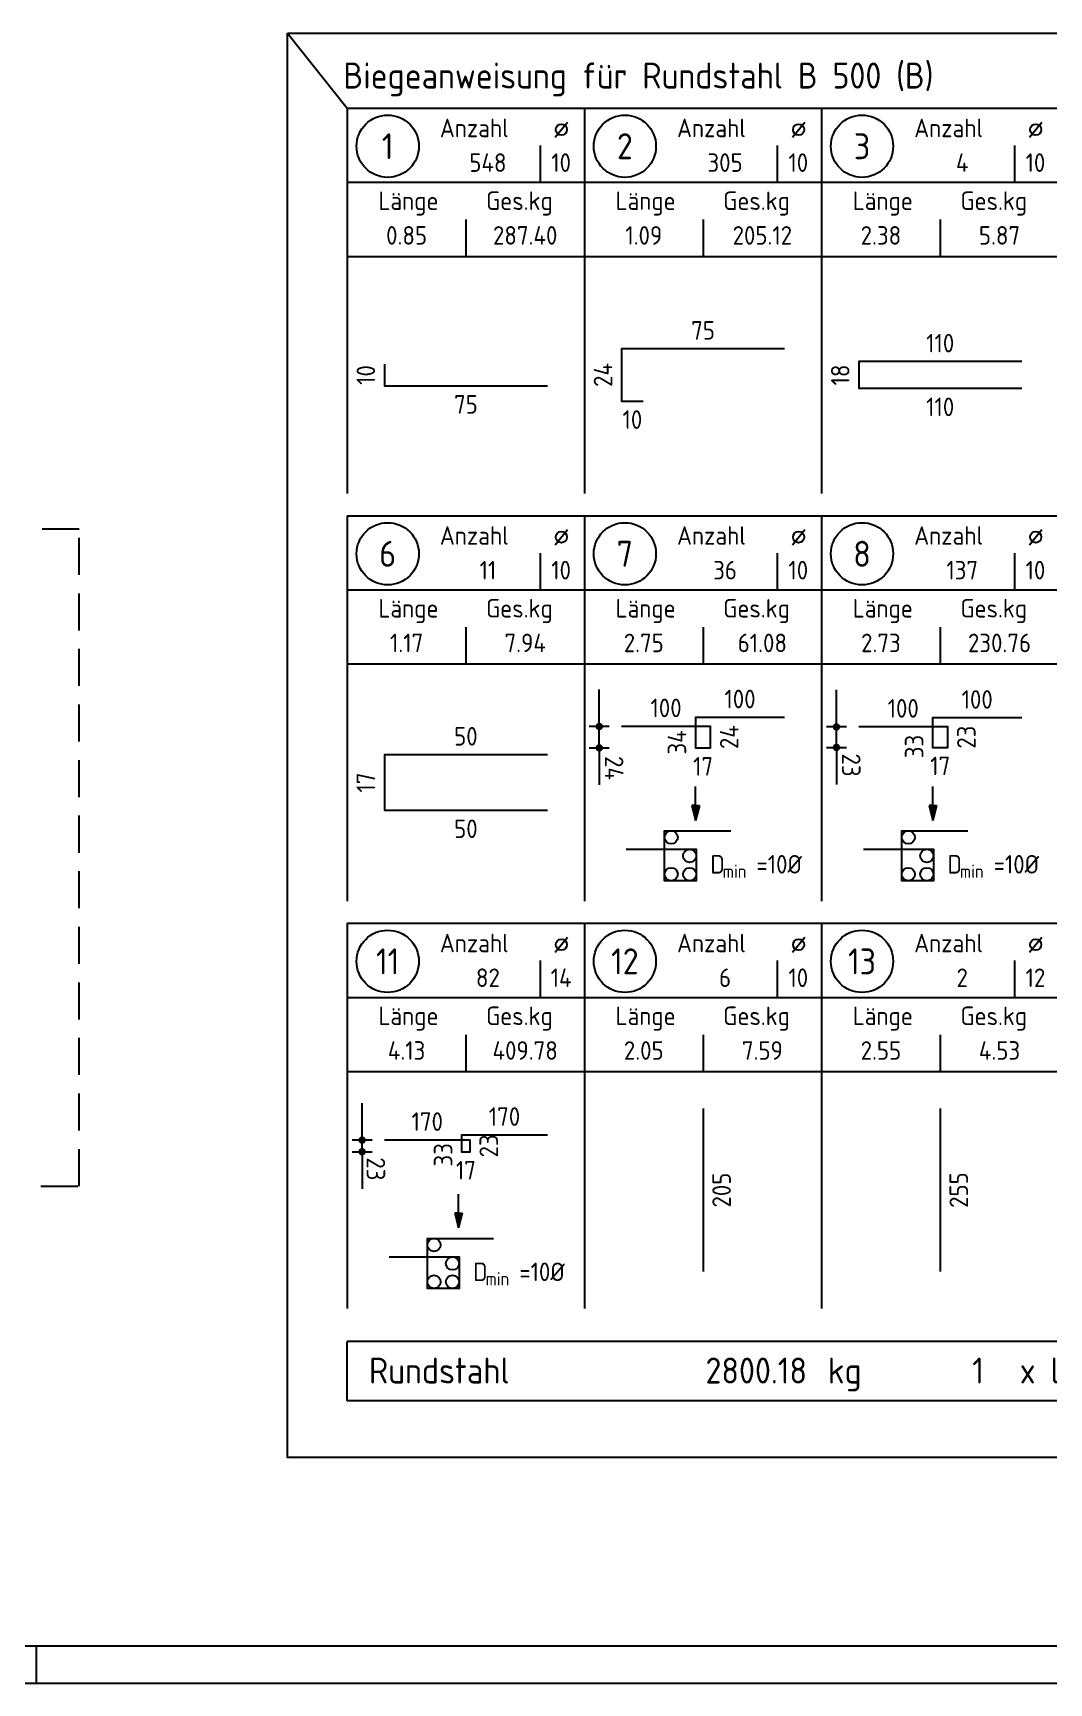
# Model space of a CAD drawing. Extents: x -5.2 to 88.6, y -7.1 to 49.1.
# Drawn here: x 27.42 to 34.27, y 0 to 11.13 of the extents above; entities that cross this region are included whole.
import ezdxf
from ezdxf.enums import TextEntityAlignment as Align

# ---------------------------------------------------------------- set-up
doc = ezdxf.new("R2010")
doc.units = 0
doc.header["$LTSCALE"] = 0.5
doc.linetypes.add('AUSGEZOGEN', pattern=[1000.01, 1000, 0.01])
doc.linetypes.add('STRICHLINIE', pattern=[0.75, 0.5, -0.25])
for name, color, linetype in [('DETAIL', 7, 'Continuous'), ('MASSE', 7, 'Continuous'), ('RAHMEN', 7, 'Continuous'), ('RND', 7, 'Continuous'), ('RND_BILD', 7, 'Continuous'), ('TEXT', 7, 'Continuous')]:
    doc.layers.add(name, color=color, linetype=linetype)
doc.layers.add('NOPLOT', color=7, linetype='Continuous', plot=False)
doc.styles.add('txt', font='isocp.shx')
doc.dimstyles.new('DOT_I', dxfattribs={"dimscale": 0.5, "dimtxt": 0.25, "dimasz": 0.25, "dimexe": 0.1, "dimexo": 0.3, "dimgap": 0.1, "dimtad": 1, "dimdec": 3, "dimzin": 3, "dimtxsty": 'txt', "dimblk": 'DOT', "dimblk1": 'DOT', "dimblk2": 'DOT', "dimsah": 1, "dimcen": 0.1, "dimse1": 1, "dimse2": 1, "dimazin": 0, "dimtfac": 1, "dimtdec": 4, "dimtix": 1, "dimtmove": 2, "dimatfit": 3, "dimfxl": 0, "dimtvp": 1, "dimtolj": 1, "dimtzin": 0, "dimarcsym": 0})

# ---------------------------------------------------------------- blocks, each defined once
blk = doc.blocks.new('DINA0')
at = {"layer": 'RAHMEN', "color": 5}
blk.add_line((2, 0.5), (118.4, 0.5), dxfattribs=at)
at = {"layer": 'RAHMEN', "color": 7}
blk.add_line((42.9, 0.5), (42.9, 0), dxfattribs=at)
at = {"layer": 'RAHMEN'}
blk.add_line((0, 0), (118.9, 0), dxfattribs=at)
blk = doc.blocks.new('DOT')
at = {"layer": 'MASSE', "color": 7, "linetype": 'Continuous'}
for p, q in [((0, 0), (-1, 0)), ((0, 0.54), (0, -0.54))]:
    blk.add_line(p, q, dxfattribs=at)
at = {"layer": 'MASSE', "color": 7, "linetype": 'Continuous', "const_width": 0.2}
blk.add_lwpolyline([(-0.1, 0, 1), (0.1, 0, 1)], format="xyb", close=True, dxfattribs=at)
blk = doc.blocks.new('*D52')
at = {"layer": 'Defpoints', "color": 0, "linetype": 'AUSGEZOGEN', "transparency": 16777216}
for p in [(31.237, 6.454), (31.237, 6.454), (31.387, 6.31)]:
    blk.add_point(p, dxfattribs=at)
at = {"layer": 'RND_BILD', "color": 0, "linetype": 'AUSGEZOGEN', "lineweight": -2, "transparency": 16777216}
for p, q in [((31.237, 6.579), (31.237, 6.704)), ((31.237, 6.31), (31.237, 6.454)), ((31.237, 6.185), (31.237, 6.06))]:
    blk.add_line(p, q, dxfattribs=at)
at = {"layer": 'RND_BILD', "color": 0, "linetype": 'AUSGEZOGEN', "lineweight": -2, "transparency": 16777216, "xscale": 0.125, "yscale": 0.125, "zscale": 0.125}
for p, rotation in [((31.237, 6.454), 270.0000055827325), ((31.237, 6.31), 90.00000558273247)]:
    blk.add_blockref('DOT', p, dxfattribs=dict(at, rotation=rotation))
at = {"layer": 'RND_BILD', "color": 0, "linetype": 'AUSGEZOGEN', "transparency": 16777216, "insert": (31.337, 6.174), "char_height": 0.125, "attachment_point": 5, "rotation": 270, "style": 'txt'}
blk.add_mtext('\\A1;24', dxfattribs=at)
blk = doc.blocks.new('*D53')
at = {"layer": 'Defpoints', "color": 0, "linetype": 'AUSGEZOGEN', "transparency": 16777216}
for p in [(32.837, 6.451), (32.837, 6.451), (32.987, 6.313)]:
    blk.add_point(p, dxfattribs=at)
at = {"layer": 'RND_BILD', "color": 0, "linetype": 'AUSGEZOGEN', "lineweight": -2, "transparency": 16777216}
for p, q in [((32.837, 6.576), (32.837, 6.701)), ((32.837, 6.313), (32.837, 6.451)), ((32.837, 6.188), (32.837, 6.063))]:
    blk.add_line(p, q, dxfattribs=at)
at = {"layer": 'RND_BILD', "color": 0, "linetype": 'AUSGEZOGEN', "lineweight": -2, "transparency": 16777216, "xscale": 0.125, "yscale": 0.125, "zscale": 0.125}
for p, rotation in [((32.837, 6.451), 270.0000055827325), ((32.837, 6.313), 90.00000558273247)]:
    blk.add_blockref('DOT', p, dxfattribs=dict(at, rotation=rotation))
at = {"layer": 'RND_BILD', "color": 0, "linetype": 'AUSGEZOGEN', "transparency": 16777216, "insert": (32.937, 6.194), "char_height": 0.125, "attachment_point": 5, "rotation": 270, "style": 'txt'}
blk.add_mtext('\\A1;23', dxfattribs=at)
blk = doc.blocks.new('*D55')
at = {"layer": 'Defpoints', "color": 0, "linetype": 'AUSGEZOGEN', "transparency": 16777216}
for p in [(29.637, 3.663), (29.637, 3.663), (29.787, 3.585)]:
    blk.add_point(p, dxfattribs=at)
at = {"layer": 'RND_BILD', "color": 0, "linetype": 'AUSGEZOGEN', "lineweight": -2, "transparency": 16777216}
for p, q in [((29.637, 3.788), (29.637, 3.913)), ((29.637, 3.585), (29.637, 3.663)), ((29.637, 3.46), (29.637, 3.335))]:
    blk.add_line(p, q, dxfattribs=at)
at = {"layer": 'RND_BILD', "color": 0, "linetype": 'AUSGEZOGEN', "lineweight": -2, "transparency": 16777216, "xscale": 0.125, "yscale": 0.125, "zscale": 0.125}
for p, rotation in [((29.637, 3.663), 270.0000055827327), ((29.637, 3.585), 90.00000558273265)]:
    blk.add_blockref('DOT', p, dxfattribs=dict(at, rotation=rotation))
at = {"layer": 'RND_BILD', "color": 0, "linetype": 'AUSGEZOGEN', "transparency": 16777216, "insert": (29.73, 3.469), "char_height": 0.125, "attachment_point": 5, "rotation": 270, "style": 'txt'}
blk.add_mtext('\\A1;23', dxfattribs=at)
blk = doc.blocks.new('Pfeillinie')
at = {"layer": 'TEXT', "linetype": 'Continuous'}
blk.add_hatch(color=7, dxfattribs=at).paths.add_polyline_path([(0, 0), (-0.8, 0.2), (-0.8, 0), (-0.8, -0.2)])
at = {"layer": 'TEXT', "color": 7, "linetype": 'Continuous'}
for p, q in [((-0.8, 0), (-0.8, 0.2)), ((-0.8, 0.2), (0, 0)), ((-0.8, 0), (-0.8, -0.2)), ((-0.8, -0.2), (0, 0))]:
    blk.add_line(p, q, dxfattribs=at)
blk = doc.blocks.new('RND_LIS2')
at = {"layer": 'RND', "color": 3, "linetype": 'Continuous'}
for p, q in [((0, 0), (0, -5.2)), ((0, 0), (3.2, 0)), ((3.2, 0), (3.2, -2)), ((2.6, -0.503), (2.6, -1)), ((0, -1), (3.2, -1)), ((1.6, -1.503), (1.6, -2)), ((0, -2), (3.2, -2))]:
    blk.add_line(p, q, dxfattribs=at)
at = {"layer": 'RND', "color": 7, "linetype": 'Continuous'}
blk.add_line((2.805, -0.39), (2.973, -0.186), dxfattribs=at)
at = {"layer": 'RND', "color": 1, "linetype": 'Continuous'}
blk.add_circle((0.545, -0.513), 0.42, dxfattribs=at)
at = {"layer": 'RND', "color": 7, "linetype": 'Continuous'}
blk.add_circle((2.889, -0.288), 0.075, dxfattribs=at)
at = {"layer": 'RND', "color": 7, "linetype": 'Continuous', "style": 'txt'}
for s, p in [('Anzahl', (1.249, -0.391)), ('Länge', (0.42, -1.373)), ('Ges.kg', (1.872, -1.373))]:
    blk.add_text(s, height=0.25, dxfattribs=at).set_placement(p)
at = {"layer": 'RND', "color": 1, "linetype": 'Continuous', "style": 'txt'}
blk.add_attdef('POS1', text='', height=0.35, dxfattribs=at).set_placement((0.545, -0.513), align=Align.MIDDLE)
at = {"layer": 'RND', "color": 7, "linetype": 'Continuous', "style": 'txt'}
for tag, p in [('STK1', (1.897, -0.859)), ('DS1', (2.885, -0.859)), ('LANG1', (0.8, -1.841)), ('GEW', (2.4, -1.841))]:
    blk.add_attdef(tag, text='', height=0.25, dxfattribs=at).set_placement(p, align=Align.CENTER)
blk = doc.blocks.new('RND_SUM')
at = {"layer": 'RND', "color": 5, "linetype": 'Continuous'}
for p, q in [((0, 0), (0, 0.8)), ((11, 0.8), (0, 0.8)), ((11, 0.8), (11, 0)), ((11, 0), (0, 0))]:
    blk.add_line(p, q, dxfattribs=at)
at = {"layer": 'RND', "color": 1, "linetype": 'Continuous', "style": 'txt'}
for s, p in [('Rundstahl', (0.292, 0.235)), ('kg', (6.483, 0.235))]:
    blk.add_text(s, height=0.35, dxfattribs=at).set_placement(p)
blk.add_text('x liefern', height=0.35, dxfattribs=at).set_placement((10.784, 0.235), align=Align.RIGHT)
for tag, p in [('RND-S', (6.203, 0.235)), ('RND-Z', (8.59, 0.235))]:
    blk.add_attdef(tag, text='', height=0.35, dxfattribs=at).set_placement(p, align=Align.RIGHT)

msp = doc.modelspace()

# ---------------------------------------------------------------- linework, layer by layer
at = {"layer": 'DETAIL', "color": 102, "linetype": 'STRICHLINIE'}
msp.add_lwpolyline([(21.8434, 7.7848), (21.8434, 3.3526), (27.7286, 3.3526), (27.7286, 7.7848)], close=True, dxfattribs=at)
at = {"layer": 'DETAIL', "color": 102, "linetype": 'AUSGEZOGEN'}
for centre in [(31.7219, 5.7061), (33.3219, 5.7061), (31.8467, 5.5815), (33.4467, 5.5815), (31.7219, 5.4572), (31.8467, 5.4572), (33.3219, 5.4572), (33.4467, 5.4572), (30.1219, 2.9561), (30.2467, 2.8315), (30.1219, 2.7072), (30.2467, 2.7072)]:
    msp.add_circle(centre, 0.0442, dxfattribs=at)
at = {"layer": 'NOPLOT', "color": 191, "linetype": 'AUSGEZOGEN'}
msp.add_line((29.1326, 11.1336), (29.5371, 10.626), dxfattribs=at)
at = {"layer": 'RND', "color": 1, "linetype": 'AUSGEZOGEN'}
msp.add_lwpolyline([(29.1326, 11.1336), (54.759, 11.1336), (54.759, 1.5223), (29.1326, 1.5223)], close=True, dxfattribs=at)
at = {"layer": 'RND', "color": 102, "linetype": 'AUSGEZOGEN'}
for points in [[(31.887, 5.8207), (31.887, 6.0488)], [(33.487, 5.8207), (33.487, 6.0488)], [(30.287, 3.0707), (30.287, 3.2988)]]:
    msp.add_lwpolyline(points, dxfattribs=at)
at = {"layer": 'RND_BILD', "color": 1, "linetype": 'AUSGEZOGEN'}
for points in [[(32.4871, 9.002), (31.3871, 9.002), (31.3871, 8.65), (31.5337, 8.65)], [(34.0871, 8.916), (32.9871, 8.916), (32.9871, 8.736), (34.0871, 8.736)], [(29.7871, 8.8994), (29.7871, 8.7527), (30.8871, 8.7527)], [(32.4871, 6.5146), (31.886, 6.5146), (31.886, 6.3102), (31.9882, 6.3102), (31.9882, 6.4545), (31.3871, 6.4545)], [(34.0871, 6.5116), (33.486, 6.5116), (33.486, 6.3132), (33.5882, 6.3132), (33.5882, 6.4515), (32.9871, 6.4515)], [(30.8871, 6.263), (29.7871, 6.263), (29.7871, 5.889), (30.8871, 5.889)], [(31.9371, 3.876), (31.9371, 2.776)], [(33.5371, 3.876), (33.5371, 2.776)], [(30.8871, 3.6972), (30.3081, 3.6972), (30.3081, 3.5848), (30.366, 3.5848), (30.366, 3.6632), (29.7871, 3.6632)]]:
    msp.add_lwpolyline(points, dxfattribs=at)
at = {"layer": 'RND_BILD', "color": 7, "linetype": 'AUSGEZOGEN'}
for points in [[(31.4184, 5.6257), (31.8909, 5.6257), (31.8909, 5.413), (31.6777, 5.413), (31.6777, 5.7504), (32.1239, 5.7504)], [(33.0184, 5.6257), (33.4909, 5.6257), (33.4909, 5.413), (33.2777, 5.413), (33.2777, 5.7504), (33.7239, 5.7504)], [(29.8184, 2.8757), (30.2909, 2.8757), (30.2909, 2.663), (30.0777, 2.663), (30.0777, 3.0004), (30.5239, 3.0004)]]:
    msp.add_lwpolyline(points, dxfattribs=at)

# ---------------------------------------------------------------- block references
at = {"layer": 'RAHMEN', "color": 7, "linetype": 'AUSGEZOGEN', "xscale": 0.5, "yscale": 0.5, "zscale": 0.5}
msp.add_blockref('DINA0', (5.9889, 0), dxfattribs=at)
at = {"layer": 'RND', "color": 102, "linetype": 'AUSGEZOGEN', "xscale": 0.125, "yscale": 0.125, "zscale": 0.125, "rotation": 270}
for p in [(31.887, 5.8207), (33.487, 5.8207), (30.287, 3.0707)]:
    msp.add_blockref('Pfeillinie', p, dxfattribs=at)
at = {"layer": 'RND_BILD', "color": 6, "linetype": 'AUSGEZOGEN', "xscale": 0.5, "yscale": 0.5, "zscale": 0.5}
msp.add_blockref('RND_LIS2', (29.5371, 10.626), dxfattribs=at).add_auto_attribs({'POS1': '1', 'STK1': '548', 'DS1': '10', 'LANG1': '0.85', 'GEW': '287.40'})
at = {"layer": 'RND_BILD', "color": 7, "linetype": 'AUSGEZOGEN', "xscale": 0.5, "yscale": 0.5, "zscale": 0.5}
for name, p, values in [('RND_LIS2', (31.1371, 10.626), {'POS1': '2', 'STK1': '305', 'DS1': '10', 'LANG1': '1.09', 'GEW': '205.12'}), ('RND_LIS2', (32.7371, 10.626), {'POS1': '3', 'STK1': '4', 'DS1': '10', 'LANG1': '2.38', 'GEW': '5.87'}), ('RND_LIS2', (29.5371, 7.876), {'POS1': '6', 'STK1': '11', 'DS1': '10', 'LANG1': '1.17', 'GEW': '7.94'}), ('RND_LIS2', (31.1371, 7.876), {'POS1': '7', 'STK1': '36', 'DS1': '10', 'LANG1': '2.75', 'GEW': '61.08'}), ('RND_LIS2', (32.7371, 7.876), {'POS1': '8', 'STK1': '137', 'DS1': '10', 'LANG1': '2.73', 'GEW': '230.76'}), ('RND_LIS2', (29.5371, 5.126), {'POS1': '11', 'STK1': '82', 'DS1': '14', 'LANG1': '4.13', 'GEW': '409.78'}), ('RND_LIS2', (31.1371, 5.126), {'POS1': '12', 'STK1': '6', 'DS1': '10', 'LANG1': '2.05', 'GEW': '7.59'}), ('RND_LIS2', (32.7371, 5.126), {'POS1': '13', 'STK1': '2', 'DS1': '12', 'LANG1': '2.55', 'GEW': '4.53'}), ('RND_SUM', (29.5371, 1.9033), {'RND-S': '2800.18', 'RND-Z': '1'})]:
    msp.add_blockref(name, p, dxfattribs=at).add_auto_attribs(values)

# ---------------------------------------------------------------- texts
at = {"layer": 'RND_BILD', "color": 7, "linetype": 'AUSGEZOGEN', "style": 'txt'}
for s, p in [('75', (31.9371, 9.127)), ('110', (33.5371, 9.041)), ('75', (30.3371, 8.6277)), ('10', (31.4604, 8.525)), ('110', (33.5371, 8.611)), ('50', (30.3371, 6.388)), ('17', (31.9371, 6.1852)), ('17', (33.5371, 6.1882)), ('17', (30.3371, 3.4598))]:
    msp.add_text(s, height=0.125, dxfattribs=at).set_placement(p, align=Align.MIDDLE)
for s, rotation, p in [('10', 90, (29.6621, 8.826)), ('24', 90, (31.2621, 8.826)), ('18', 90, (32.8621, 8.826)), ('100', 360, (32.1865, 6.6396)), ('100', 360, (33.7865, 6.6366)), ('100', 0.00001, (31.6876, 6.5795)), ('100', 0.00001, (33.2876, 6.5765)), ('24', 90, (32.1132, 6.3823)), ('34', 90, (31.761, 6.3467)), ('33', 90, (33.361, 6.3191)), ('23', 90, (33.7132, 6.3823)), ('17', 90, (29.6621, 6.076)), ('50', 360, (30.3371, 5.764)), ('170', 0.00001, (30.0765, 3.7882)), ('170', 360, (30.5976, 3.8222)), ('23', 90, (30.491, 3.624)), ('33', 90, (30.1831, 3.5641)), ('205', 90, (32.0621, 3.326)), ('255', 90, (33.6621, 3.326))]:
    msp.add_text(s, height=0.125, rotation=rotation, dxfattribs=at).set_placement(p, align=Align.MIDDLE)
at = {"layer": 'TEXT', "color": 1, "linetype": 'AUSGEZOGEN', "style": 'txt'}
msp.add_text('Biegeanweisung für Rundstahl B 500 (B)', height=0.175, dxfattribs=at).set_placement((29.5105, 10.7589))
at = {"layer": 'TEXT', "color": 7, "linetype": 'AUSGEZOGEN', "style": 'txt'}
for p in [(31.9862, 5.4619), (33.5862, 5.4619), (30.3862, 2.7119)]:
    msp.add_text('D   =10%%C', height=0.125, dxfattribs=at).set_placement(p)
at = {"layer": 'TEXT', "color": 102, "linetype": 'AUSGEZOGEN', "style": 'txt'}
for p in [(32.0696, 5.4322), (33.6696, 5.4322), (30.4696, 2.6822)]:
    msp.add_text('min', height=0.09, dxfattribs=at).set_placement(p)

# ---------------------------------------------------------------- dimensions: what is measured, and where the dimension line sits
at = {"layer": 'RND_BILD', "color": 7, "linetype": 'AUSGEZOGEN'}
for base, p1, p2, text, picture, middle in [((31.2371, 6.4545), (31.3871, 6.3102), (31.2371, 6.4545), '24', '*D52', (31.3371, 6.1741)), ((32.8371, 6.4515), (32.9871, 6.3132), (32.8371, 6.4515), '23', '*D53', (32.9366, 6.1939)), ((29.6371, 3.6632), (29.7871, 3.5848), (29.6371, 3.6632), '23', '*D55', (29.7304, 3.4687))]:
    dim = msp.add_linear_dim(base=base, p1=p1, p2=p2, angle=270.00001, text=text, dimstyle='DOT_I', override={"dimdec": 0, "dimlfac": 100}, dxfattribs=at)
    dim.commit()
    dim.dimension.update_dxf_attribs({"geometry": picture, "text_midpoint": middle, "dimtype": 160})

doc.saveas('drawing.dxf')
